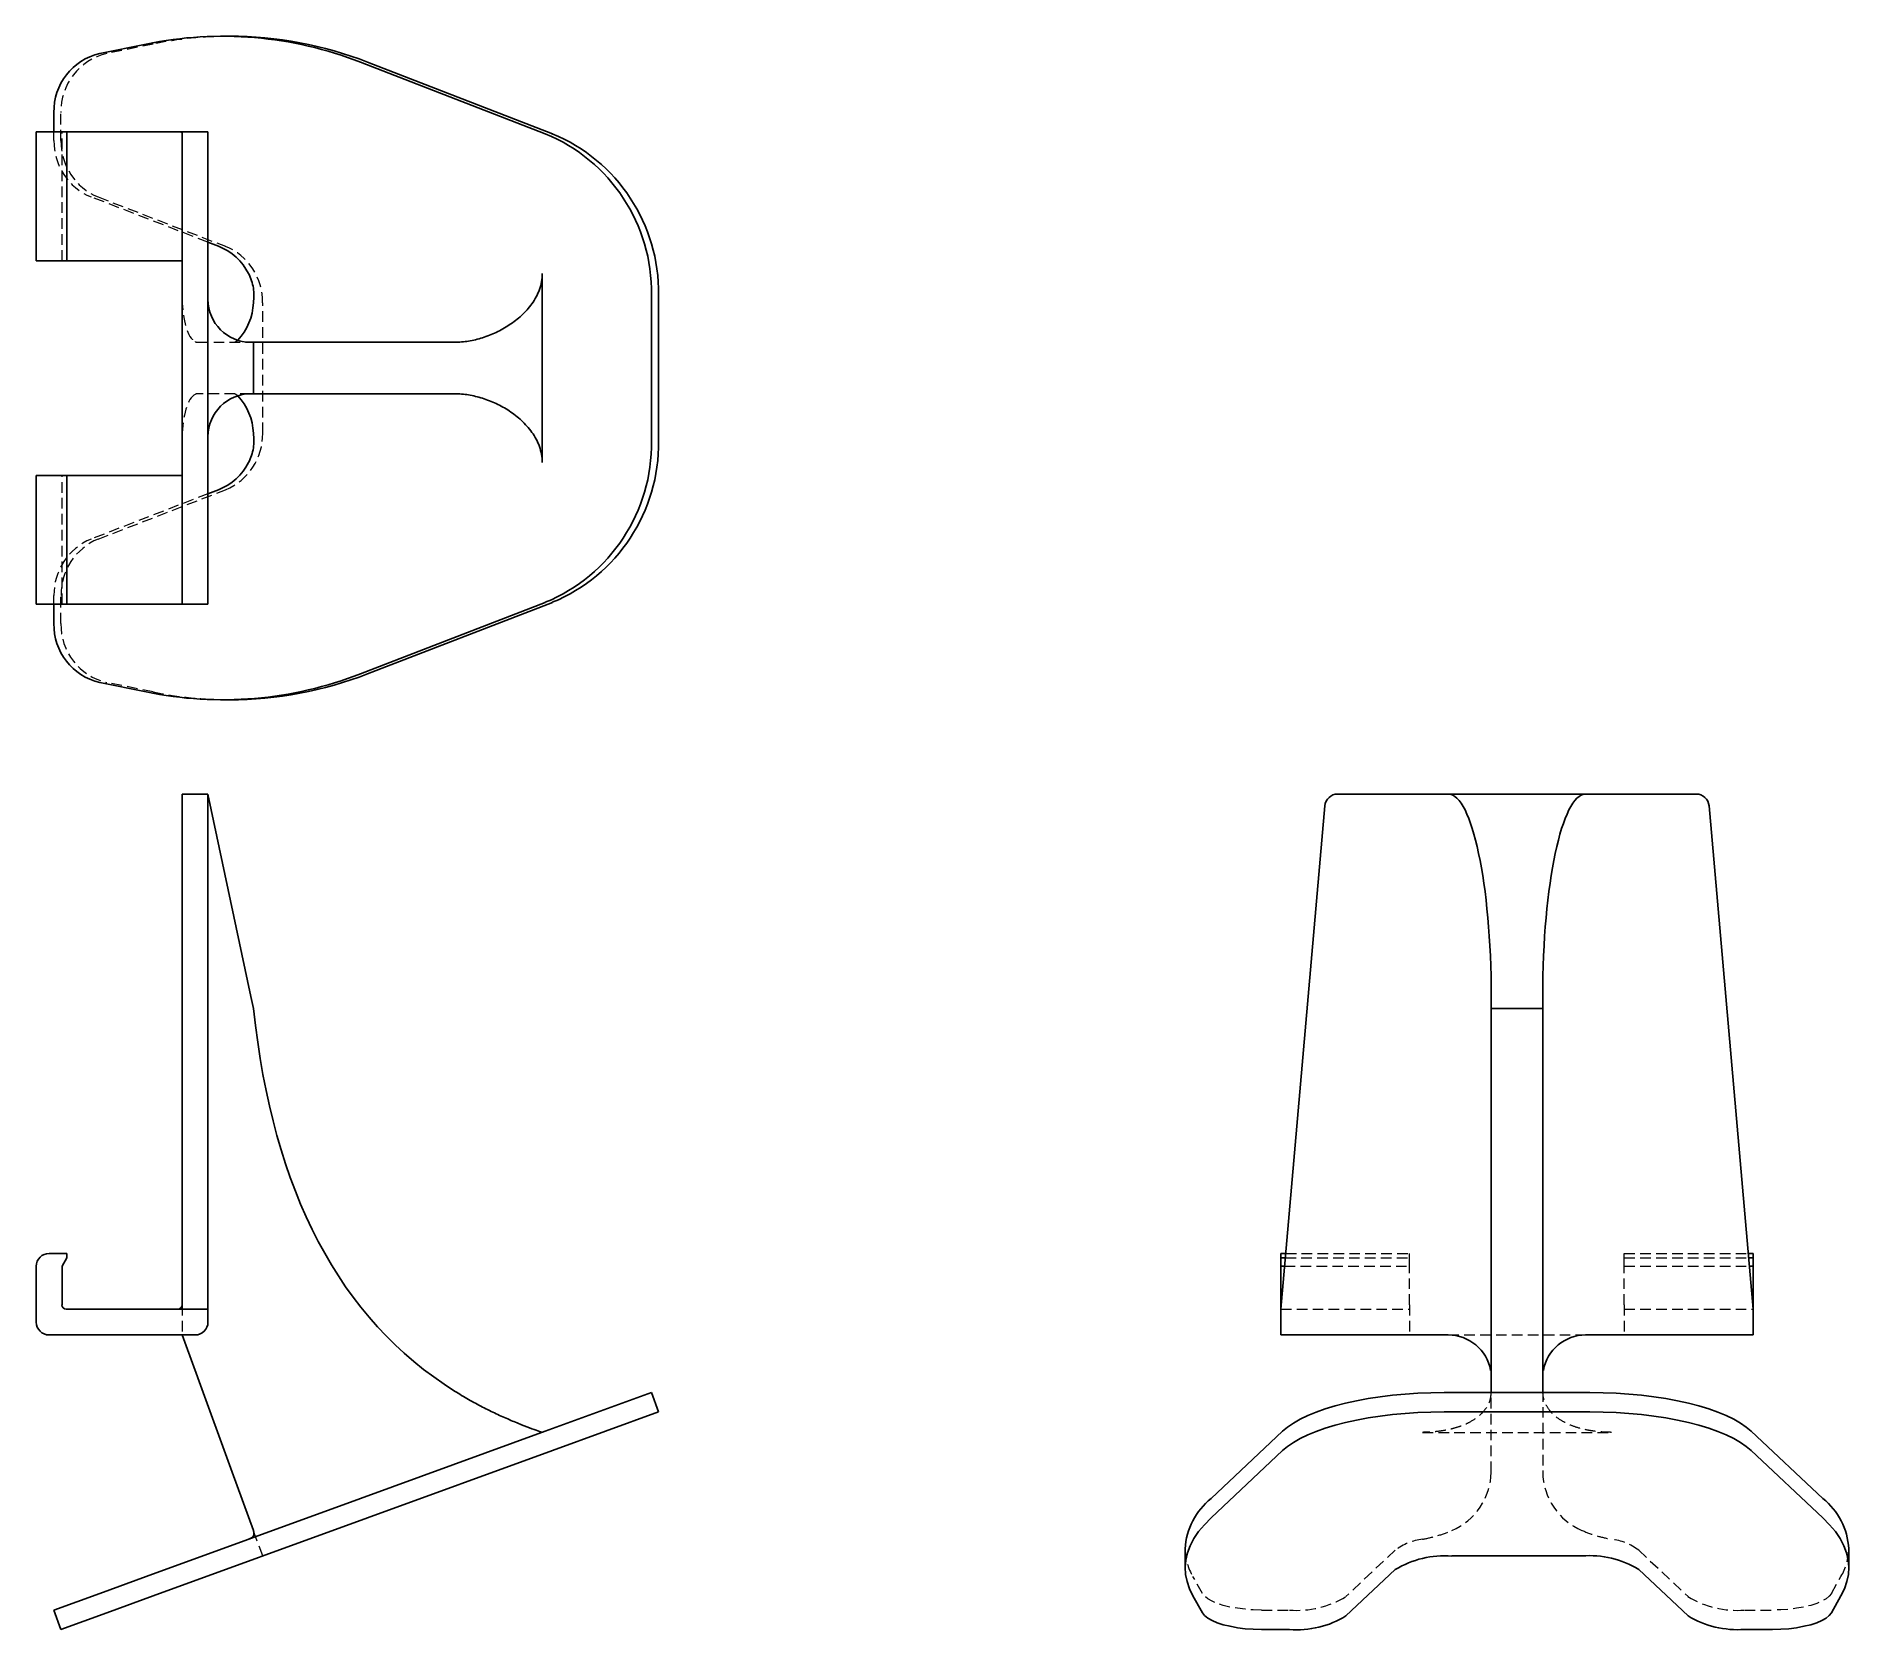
# Model space of a CAD drawing. Header units: millimetres. Extents: x 46 to 263, y 7 to 198.
import ezdxf

# ---------------------------------------------------------------- set-up
doc = ezdxf.new("R2010")
doc.units = ezdxf.units.MM
doc.linetypes.add('HIDDEN', pattern=[1.905, 1.27, -0.635])

msp = doc.modelspace()

# ---------------------------------------------------------------- linework, layer by layer
at = {"color": 7, "linetype": 'Continuous', "lineweight": 25}
for p, q in [((68.9, 197.71), (68.06, 197.71)), ((53.35, 195.64), (58.9, 196.78)), ((84.57, 194.62), (106.69, 186.05)), ((107.54, 186.05), (85.41, 194.62)), ((47.87, 186.26), (47.87, 188.58)), ((45.76, 170.85), (45.76, 186.26)), ((45.76, 186.26), (47.3, 186.26)), ((49.43, 186.26), (47.3, 186.26)), ((49.43, 170.85), (49.43, 186.26)), ((62.71, 186.26), (49.43, 186.26)), ((66.31, 186.26), (62.71, 186.26)), ((63.23, 186.22), (63.23, 180.99)), ((66.31, 180.99), (66.31, 186.26)), ((63.23, 179.46), (63.23, 180.99)), ((66.31, 180.99), (66.31, 179.46)), ((63.23, 136.54), (63.23, 179.46)), ((66.31, 166.22), (66.31, 179.46)), ((67.57, 172.57), (66.31, 173.06)), ((47.3, 170.85), (45.76, 170.85)), ((49.43, 170.85), (47.3, 170.85)), ((62.71, 170.85), (49.43, 170.85)), ((63.23, 170.85), (62.71, 170.85)), ((106.33, 146.69), (106.33, 169.31)), ((66.31, 149.78), (66.31, 166.22)), ((119.4, 149.27), (119.4, 166.73)), ((120.24, 149.27), (120.24, 166.73)), ((71.45, 161.08), (71.76, 161.08)), ((71.76, 161.08), (71.76, 154.92)), ((71.76, 154.92), (71.45, 154.92)), ((66.31, 136.54), (66.31, 149.78)), ((45.76, 129.74), (45.76, 145.15)), ((45.76, 145.15), (47.3, 145.15)), ((49.43, 145.15), (47.3, 145.15)), ((49.43, 129.74), (49.43, 145.15)), ((62.71, 145.15), (49.43, 145.15)), ((62.71, 145.15), (63.23, 145.15)), ((67.57, 143.43), (66.31, 142.94)), ((63.23, 135.01), (63.23, 136.54)), ((63.23, 129.78), (63.23, 135.01)), ((66.31, 136.54), (66.31, 135.01)), ((66.31, 135.01), (66.31, 129.74)), ((47.3, 129.74), (45.76, 129.74)), ((49.43, 129.74), (47.3, 129.74)), ((47.87, 127.42), (47.87, 129.74)), ((62.71, 129.74), (49.43, 129.74)), ((66.31, 129.74), (62.71, 129.74)), ((84.57, 121.38), (106.69, 129.95)), ((107.54, 129.95), (85.41, 121.38)), ((53.35, 120.36), (58.9, 119.22)), ((68.06, 118.29), (68.9, 118.29)), ((63.23, 107), (66.31, 107)), ((63.23, 105.59), (63.23, 107)), ((66.31, 107), (66.31, 105.59)), ((66.31, 107), (71.45, 82.76)), ((201.54, 107), (214.78, 107)), ((214.78, 107), (231.22, 107)), ((231.22, 107), (244.46, 107)), ((63.23, 45.85), (63.23, 105.59)), ((66.31, 105.59), (66.31, 45.33)), ((200.01, 105.59), (194.74, 45.33)), ((245.99, 105.59), (251.26, 45.33)), ((71.76, 81.31), (71.45, 82.76)), ((219.92, 81.31), (219.92, 82.76)), ((226.08, 82.76), (226.08, 81.31)), ((226.08, 81.31), (219.92, 81.31)), ((45.76, 50.47), (45.76, 43.79)), ((49.43, 52.01), (47.3, 52.01)), ((48.84, 50.47), (49.43, 51.5)), ((48.84, 45.85), (48.84, 50.47)), ((49.43, 51.5), (49.43, 52.01)), ((194.74, 52.01), (195.32, 52.01)), ((194.74, 51.5), (194.74, 52.01)), ((194.74, 51.5), (195.28, 51.5)), ((194.74, 50.47), (194.74, 51.5)), ((194.74, 50.47), (195.19, 50.47)), ((194.74, 45.85), (194.74, 50.47)), ((250.68, 52.01), (251.26, 52.01)), ((250.72, 51.5), (251.26, 51.5)), ((250.81, 50.47), (251.26, 50.47)), ((251.26, 51.5), (251.26, 52.01)), ((251.26, 50.47), (251.26, 51.5)), ((251.26, 45.85), (251.26, 50.47)), ((194.74, 45.33), (194.74, 45.85)), ((251.26, 45.85), (251.26, 45.33)), ((62.71, 45.33), (49.35, 45.33)), ((66.31, 45.33), (62.71, 45.33)), ((66.31, 45.33), (66.31, 43.79)), ((194.74, 45.33), (194.74, 43.79)), ((194.74, 42.25), (194.74, 43.79)), ((251.26, 45.33), (251.26, 43.79)), ((251.26, 43.79), (251.26, 42.25)), ((47.3, 42.25), (64.77, 42.25)), ((64.77, 38.01), (63.23, 42.25)), ((214.78, 42.25), (194.74, 42.25)), ((251.26, 42.25), (231.22, 42.25)), ((69.2, 25.83), (65.09, 37.12)), ((106.69, 30.73), (119.4, 35.35)), ((119.4, 35.35), (120.24, 33.04)), ((214.27, 35.35), (231.73, 35.35)), ((219.92, 35.53), (219.89, 35.35)), ((226.11, 35.35), (226.08, 35.53)), ((120.24, 33.04), (107.54, 28.41)), ((214.27, 33.04), (231.73, 33.04)), ((84.57, 22.68), (106.69, 30.73)), ((186.38, 22.68), (194.95, 30.73)), ((259.62, 22.68), (251.05, 30.73)), ((107.54, 28.41), (85.41, 20.36)), ((194.95, 28.41), (186.38, 20.36)), ((251.05, 28.41), (259.62, 20.36)), ((71.75, 18.84), (69.2, 25.83)), ((58.9, 13.33), (84.57, 22.68)), ((85.41, 20.36), (59.74, 11.01)), ((183.29, 16.66), (183.29, 14.35)), ((215.19, 15.79), (230.81, 15.79)), ((262.71, 14.35), (262.71, 16.66)), ((53.35, 11.31), (58.9, 13.33)), ((202.52, 8.62), (208.43, 14.17)), ((243.48, 8.62), (237.57, 14.17)), ((47.87, 9.32), (53.35, 11.31)), ((59.74, 11.01), (54.19, 8.99)), ((184.22, 11.01), (185.36, 8.99)), ((261.78, 11.01), (260.64, 8.99)), ((48.71, 7), (47.87, 9.32)), ((54.19, 8.99), (48.71, 7)), ((192.42, 7), (195.76, 7)), ((250.24, 7), (253.58, 7))]:
    msp.add_line(p, q, dxfattribs=at)
at = {"color": 7, "linetype": 'HIDDEN', "lineweight": 18}
for p, q in [((59.74, 196.78), (54.19, 195.64)), ((48.71, 185.24), (48.71, 188.58)), ((47.87, 185.24), (47.87, 186.26)), ((48.84, 170.85), (48.84, 186.26)), ((66.31, 173.06), (52.32, 178.48)), ((53.16, 178.48), (68.41, 172.57)), ((72.86, 150.19), (72.86, 165.81)), ((65.09, 161.08), (71.45, 161.08)), ((71.45, 154.92), (65.09, 154.92)), ((48.84, 129.74), (48.84, 145.15)), ((53.16, 137.52), (68.41, 143.43)), ((66.31, 142.94), (52.32, 137.52)), ((47.87, 129.74), (47.87, 130.76)), ((48.71, 127.42), (48.71, 130.76)), ((59.74, 119.22), (54.19, 120.36)), ((195.19, 50.47), (210.15, 50.47)), ((195.28, 51.5), (210.15, 51.5)), ((195.32, 52.01), (210.15, 52.01)), ((210.15, 51.5), (210.15, 52.01)), ((210.15, 50.47), (210.15, 51.5)), ((210.15, 45.85), (210.15, 50.47)), ((235.85, 52.01), (250.68, 52.01)), ((235.85, 51.5), (235.85, 52.01)), ((235.85, 51.5), (250.72, 51.5)), ((235.85, 50.47), (235.85, 51.5)), ((235.85, 50.47), (250.81, 50.47)), ((235.85, 45.85), (235.85, 50.47)), ((63.23, 45.85), (63.23, 42.25)), ((210.15, 45.85), (210.15, 42.25)), ((235.85, 45.85), (235.85, 42.25)), ((194.74, 45.33), (210.15, 45.33)), ((235.85, 45.33), (251.26, 45.33)), ((214.78, 42.25), (231.22, 42.25)), ((219.92, 25.83), (219.92, 35.53)), ((226.08, 35.53), (226.08, 25.83)), ((211.69, 30.59), (234.31, 30.59)), ((72.86, 15.79), (71.75, 18.84)), ((208.43, 16.49), (202.52, 10.94)), ((237.57, 16.49), (243.48, 10.94)), ((185.36, 11.31), (184.22, 13.33)), ((260.64, 11.31), (261.78, 13.33)), ((192.42, 9.32), (195.76, 9.32)), ((250.24, 9.32), (253.58, 9.32))]:
    msp.add_line(p, q, dxfattribs=at)
at = {"color": 7, "linetype": 'HIDDEN', "lineweight": 18, "flags": 128}
for points in [[(69.2, 161.08), (69.56, 161.15), (69.88, 161.33)], [(69.88, 154.67), (69.56, 154.85), (69.2, 154.92)], [(192.42, 9.32), (191.43, 9.34), (190.46, 9.41), (189.53, 9.53), (188.65, 9.68), (187.84, 9.88), (187.12, 10.11), (186.5, 10.38), (186, 10.67), (185.61, 10.98), (185.36, 11.31)], [(260.64, 11.31), (260.39, 10.98), (260, 10.67), (259.5, 10.38), (258.88, 10.11), (258.16, 9.88), (257.35, 9.68), (256.47, 9.53), (255.54, 9.41), (254.57, 9.34), (253.58, 9.32)]]:
    msp.add_lwpolyline(points, dxfattribs=at)
at = {"color": 7, "linetype": 'Continuous', "lineweight": 25, "flags": 128}
for points in [[(194.95, 30.73), (195.55, 31.22), (196.25, 31.7), (197.05, 32.16), (197.96, 32.6), (198.96, 33.02), (200.05, 33.4), (201.23, 33.76), (202.48, 34.08), (203.8, 34.37), (205.18, 34.63), (206.61, 34.85), (208.09, 35.03), (209.6, 35.17), (211.14, 35.27), (212.7, 35.33), (214.27, 35.35)], [(231.73, 35.35), (233.3, 35.33), (234.86, 35.27), (236.4, 35.17), (237.91, 35.03), (239.39, 34.85), (240.82, 34.63), (242.2, 34.37), (243.52, 34.08), (244.77, 33.76), (245.95, 33.4), (247.04, 33.02), (248.04, 32.6), (248.95, 32.16), (249.75, 31.7), (250.45, 31.22), (251.05, 30.73)], [(214.27, 33.04), (212.7, 33.01), (211.14, 32.95), (209.6, 32.85), (208.09, 32.71), (206.61, 32.53), (205.18, 32.31), (203.8, 32.05), (202.48, 31.76), (201.23, 31.44), (200.05, 31.08), (198.96, 30.7), (197.96, 30.28), (197.05, 29.85), (196.25, 29.39), (195.55, 28.91), (194.95, 28.41)], [(251.05, 28.41), (250.45, 28.91), (249.75, 29.39), (248.95, 29.85), (248.04, 30.28), (247.04, 30.7), (245.95, 31.08), (244.77, 31.44), (243.52, 31.76), (242.2, 32.05), (240.82, 32.31), (239.39, 32.53), (237.91, 32.71), (236.4, 32.85), (234.86, 32.95), (233.3, 33.01), (231.73, 33.04)], [(186.38, 20.36), (185.58, 19.54), (184.89, 18.71), (184.33, 17.87), (183.88, 17.02), (183.56, 16.17), (183.36, 15.31), (183.29, 14.44), (183.33, 13.58), (183.51, 12.72), (183.8, 11.86), (184.22, 11.01)], [(261.78, 11.01), (262.2, 11.86), (262.49, 12.72), (262.67, 13.58), (262.71, 14.44), (262.64, 15.31), (262.44, 16.17), (262.12, 17.02), (261.67, 17.87), (261.11, 18.71), (260.42, 19.54), (259.62, 20.36)], [(185.36, 8.99), (185.61, 8.67), (186, 8.35), (186.5, 8.06), (187.12, 7.8), (187.84, 7.56), (188.65, 7.37), (189.53, 7.21), (190.46, 7.09), (191.43, 7.02), (192.42, 7)], [(253.58, 7), (254.57, 7.02), (255.54, 7.09), (256.47, 7.21), (257.35, 7.37), (258.16, 7.56), (258.88, 7.8), (259.5, 8.06), (260, 8.35), (260.39, 8.67), (260.64, 8.99)]]:
    msp.add_lwpolyline(points, dxfattribs=at)
at = {"color": 7, "linetype": 'Continuous', "lineweight": 25}
for centre, radius, start, end in [((68.06, 152.16), 45.55, 68.7482, 101.6071), ((68.88, 152.04), 45.68, 68.7733, 89.9715), ((54.96, 188.74), 7.09, 103.129, 181.282), ((98.88, 167.07), 20.52, 359.0611, 67.6271), ((99.72, 167.07), 20.52, 359.0611, 67.6271), ((65.03, 166.16), 6.9, 27.1463, 68.3922), ((71.45, 166.22), 5.14, 180, 270), ((64.77, 166.08), 6.98, 317.0592, 357.7591), ((71.45, 149.78), 5.14, 90, 180), ((64.77, 149.92), 6.98, 2.2409, 42.9408), ((98.88, 148.93), 20.52, 292.3729, 0.9389), ((99.72, 148.93), 20.52, 292.3729, 0.9389), ((65.03, 149.84), 6.9, 291.6078, 332.8537), ((54.96, 127.26), 7.09, 178.718, 256.871), ((68.06, 163.86), 45.57, 258.4011, 291.2436), ((68.88, 163.96), 45.68, 270.0285, 291.2267), ((201.54, 105.46), 1.54, 90, 175), ((244.46, 105.46), 1.54, 5, 90), ((47.3, 50.47), 1.54, 90, 180), ((49.35, 45.85), 0.514, 180, 270), ((62.71, 45.85), 0.514, 270, 0), ((47.3, 43.79), 1.54, 180, 270), ((64.77, 43.79), 1.54, 270, 0), ((214.78, 37.11), 5.14, 10.1227, 90), ((231.22, 37.11), 5.14, 90, 169.8773), ((191.58, 16.19), 8.31, 128.7067, 176.747), ((254.42, 16.19), 8.31, 3.253, 51.2933), ((214.34, 4.43), 11.39, 85.6951, 121.2405), ((231.74, 4.76), 11.07, 58.2344, 94.8299), ((196.7, 18.03), 11.07, 265.1701, 301.7656), ((249.38, 18.36), 11.39, 238.7595, 274.3049)]:
    msp.add_arc(centre, radius, start, end, dxfattribs=at)
at = {"color": 7, "linetype": 'HIDDEN', "lineweight": 18}
for centre, radius, start, end in [((68.9, 152.24), 45.47, 90.0053, 101.6261), ((55.8, 188.74), 7.09, 103.129, 181.282), ((55.04, 185.11), 7.17, 179.0138, 247.6744), ((55.9, 185.12), 7.19, 179.0977, 247.5906), ((65.68, 165.93), 7.17, 359.0138, 67.6744), ((65.67, 150.08), 7.19, 292.4094, 0.9023), ((55.06, 130.88), 7.19, 112.4094, 180.9023), ((55.89, 130.89), 7.17, 112.3256, 180.9862), ((55.8, 127.26), 7.09, 178.718, 256.871), ((68.9, 163.76), 45.47, 258.3739, 269.9947), ((212.21, 25.95), 7.71, 292.7401, 359.155), ((233.8, 25.96), 7.72, 180.9205, 247.1844), ((212.55, 10.94), 6.91, 97.1051, 126.5935), ((233.45, 10.94), 6.91, 53.4065, 82.8949), ((190.02, 16.75), 6.74, 180.746, 210.5217), ((255.98, 16.75), 6.74, 329.4783, 359.254), ((196.62, 20.67), 11.39, 265.6951, 301.2405), ((249.3, 20.35), 11.07, 238.2344, 274.8299)]:
    msp.add_arc(centre, radius, start, end, dxfattribs=at)
at = {"color": 7, "linetype": 'Continuous', "lineweight": 25}
for centre, major_axis, ratio, start_param, end_param in [((62.71, 186.22), (0.514, 0), 0.087489, 0, 1.570796), ((62.71, 129.78), (0.514, 0), 0.087489, 4.712389, 6.283185), ((214.78, 82.76), (0, 24.24), 0.211985, 4.712389, 6.283185), ((231.22, 82.76), (0, 24.24), 0.211985, 0, 1.570796)]:
    msp.add_ellipse(centre, major_axis=major_axis, ratio=ratio, start_param=start_param, end_param=end_param, dxfattribs=at)
at = {"color": 7, "linetype": 'HIDDEN', "lineweight": 18}
for centre, start_param, end_param in [((65.1, 166.22), 1.570796, 2.964918), ((65.1, 149.78), 0.176674, 1.570796)]:
    msp.add_ellipse(centre, major_axis=(0, 5.14), ratio=0.36397, start_param=start_param, end_param=end_param, dxfattribs=at)
at = {"color": 7, "linetype": 'Continuous', "lineweight": 25}
for points, knots in [([(71.75, 165.81), (71.84, 166.38), (71.84, 166.97), (71.65, 168.17), (71.45, 168.75), (71.16, 169.31)], [0, 0, 0, 0, 0.5, 0.5, 1, 1, 1, 1]), ([(106.33, 169.31), (106.33, 168.65), (106.21, 168.01), (105.88, 167.1), (105.75, 166.8), (105.45, 166.23), (105.28, 165.96), (104.91, 165.44), (104.71, 165.19), (104.29, 164.73), (104.07, 164.5), (103.61, 164.08), (103.38, 163.88), (102.89, 163.5), (102.64, 163.32), (101.87, 162.82), (101.35, 162.52), (100.28, 162.01), (99.73, 161.8), (98.9, 161.54), (98.62, 161.46), (98.06, 161.32), (97.78, 161.27), (96.95, 161.13), (96.39, 161.08), (95.84, 161.08)], [0, 0, 0, 0, 0.125, 0.125, 0.1875, 0.1875, 0.25, 0.25, 0.3125, 0.3125, 0.375, 0.375, 0.4375, 0.4375, 0.5, 0.5, 0.625, 0.625, 0.75, 0.75, 0.8125, 0.8125, 0.875, 0.875, 1, 1, 1, 1]), ([(95.84, 154.92), (96.39, 154.92), (96.95, 154.87), (98.06, 154.69), (98.61, 154.55), (99.45, 154.29), (99.72, 154.19), (100.27, 153.98), (100.54, 153.86), (101.35, 153.48), (101.87, 153.19), (102.88, 152.52), (103.38, 152.13), (104.29, 151.29), (104.72, 150.82), (105.46, 149.78), (105.77, 149.22), (106.1, 148.3), (106.18, 147.98), (106.3, 147.35), (106.33, 147.02), (106.33, 146.69)], [0, 0, 0, 0, 0.125, 0.125, 0.25, 0.25, 0.3125, 0.3125, 0.375, 0.375, 0.5, 0.5, 0.625, 0.625, 0.75, 0.75, 0.875, 0.875, 0.9375, 0.9375, 1, 1, 1, 1]), ([(71.16, 146.69), (71.45, 147.25), (71.65, 147.83), (71.84, 149.03), (71.84, 149.62), (71.75, 150.19)], [0, 0, 0, 0, 0.5, 0.5, 1, 1, 1, 1]), ([(95.84, 35.53), (96.39, 35.18), (96.95, 34.85), (98.06, 34.22), (98.61, 33.91), (99.45, 33.48), (99.72, 33.34), (100.27, 33.07), (100.54, 32.94), (101.35, 32.56), (101.87, 32.33), (102.88, 31.89), (103.38, 31.69), (104.29, 31.33), (104.72, 31.17), (105.46, 30.89), (105.77, 30.79), (106.1, 30.67), (106.18, 30.64), (106.3, 30.6), (106.33, 30.59), (106.33, 30.59)], [0, 0, 0, 0, 0.125, 0.125, 0.25, 0.25, 0.3125, 0.3125, 0.375, 0.375, 0.5, 0.5, 0.625, 0.625, 0.75, 0.75, 0.875, 0.875, 0.9375, 0.9375, 1, 1, 1, 1]), ([(71.16, 17.8), (71.45, 17.9), (71.65, 18.03), (71.84, 18.38), (71.84, 18.59), (71.75, 18.84)], [0, 0, 0, 0, 0.5, 0.5, 1, 1, 1, 1])]:
    msp.add_open_spline(points, degree=3, knots=knots, dxfattribs=at)
at = {"color": 7, "linetype": 'HIDDEN', "lineweight": 18}
for points in [[(64.77, 161.16), (64.88, 161.11), (64.99, 161.08), (65.09, 161.08)], [(65.09, 154.92), (64.99, 154.92), (64.88, 154.89), (64.77, 154.84)]]:
    msp.add_open_spline(points, degree=3, dxfattribs=at)
at = {"color": 7, "linetype": 'Continuous', "lineweight": 25}
for points in [[(71.76, 161.08), (74.07, 161.08), (82.09, 161.08), (95.84, 161.08)], [(71.76, 154.92), (74.07, 154.92), (82.09, 154.92), (95.84, 154.92)], [(71.76, 81.31), (74.07, 59.41), (82.09, 44.15), (95.84, 35.53)], [(219.92, 81.31), (219.92, 59.41), (219.92, 44.15), (219.92, 35.53)], [(226.08, 81.31), (226.08, 59.41), (226.08, 44.15), (226.08, 35.53)], [(65.09, 37.12), (64.99, 37.42), (64.88, 37.72), (64.77, 38.01)]]:
    msp.add_open_spline(points, degree=3, dxfattribs=at)
at = {"color": 7, "linetype": 'HIDDEN', "lineweight": 18}
for points, knots in [([(219.89, 35.35), (219.86, 35.05), (219.8, 34.39), (219.33, 33.45), (218.52, 32.54), (217.5, 31.85), (216.4, 31.36), (215.44, 31.05), (214.44, 30.83), (213.51, 30.69), (212.59, 30.61), (211.99, 30.6), (211.69, 30.59)], [0, 0, 0, 0, 0.1132, 0.252035, 0.401199, 0.554636, 0.647295, 0.741819, 0.811725, 0.883347, 0.94088, 1, 1, 1, 1]), ([(234.31, 30.59), (233.96, 30.6), (233.26, 30.61), (232.26, 30.72), (231.32, 30.87), (230.31, 31.12), (229.28, 31.48), (228.17, 32.05), (227.2, 32.8), (226.53, 33.7), (226.17, 34.56), (226.12, 35.11), (226.11, 35.35)], [0, 0, 0, 0, 0.067659, 0.138007, 0.205552, 0.274677, 0.381538, 0.491346, 0.640067, 0.793049, 0.906707, 1, 1, 1, 1]), ([(211.69, 17.8), (212.25, 17.9), (212.83, 18.03), (214.03, 18.38), (214.62, 18.59), (215.19, 18.84)], [0, 0, 0, 0, 0.5, 0.5, 1, 1, 1, 1]), ([(230.81, 18.84), (231.38, 18.59), (231.97, 18.38), (233.17, 18.03), (233.75, 17.9), (234.31, 17.8)], [0, 0, 0, 0, 0.5, 0.5, 1, 1, 1, 1])]:
    msp.add_open_spline(points, degree=3, knots=knots, dxfattribs=at)

doc.saveas('drawing.dxf')
